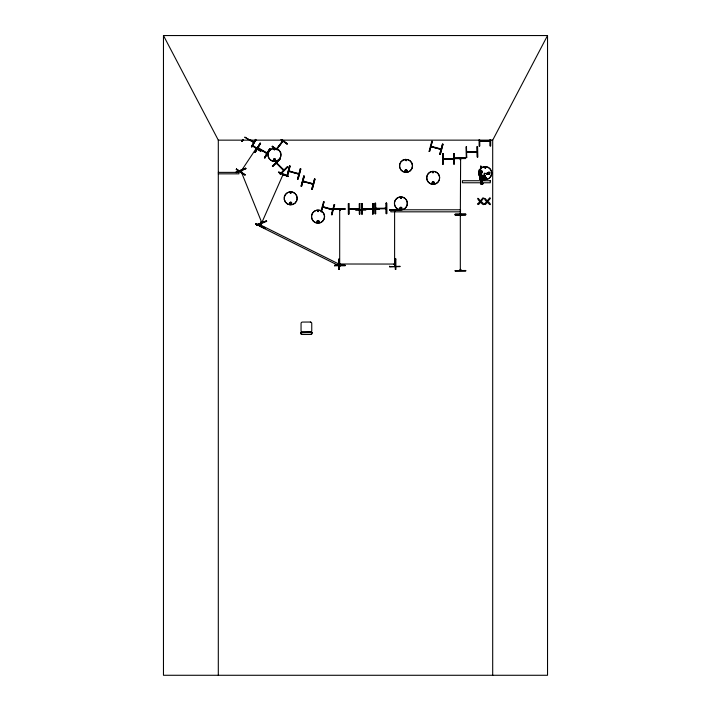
<?xml version="1.0" encoding="UTF-8"?>
<svg xmlns="http://www.w3.org/2000/svg" width="711" height="711" viewBox="0 0 711 711"><rect width="100%" height="100%" fill="white"/><g stroke="black" fill="none" stroke-linecap="round" stroke-linejoin="round"><path stroke-width="1.07" d="M480.121 179.563L479.943 171.333L479.818 179.083M483.8 174.017L483.8 173.919M481.445 179.741L480.378 179.581M480.956 170.613L480.965 170.089L481.249 170.693M253.756 142.298L253.027 141.373L254.031 141.951M257.871 148.092L266.874 153.416M481.587 178.39L481.854 177.732M487.853 173.982L488.964 172.275C493.221 175.626 481.756 173.457 487.586 173.324M487.168 173.804L487.879 173.875L488.964 172.275M276.446 163.139L283.485 170.258M481.054 183.847L480.476 183.456L482.769 183.776C478.503 182.816 484.786 184.567 482.662 183.207M481.409 178.825L480.983 178.852M340.054 209.238L340.16 210.296L339.591 210.189M339.698 265.221L339.689 264.057M394.605 266.145L394.596 264.99M394.961 264.981L394.969 266.145M460.213 159.762L460.204 158.606M460.675 213.629L460.15 213.451L460.133 214.518M460.675 214.358L460.328 215.709L460.621 158.82M460.781 269.576L460.257 269.398L460.239 270.464M273.922 149.292C275.068 151.532 275.015 147.364 273.966 149.577M274.153 149.443L274.748 149.603L274.233 149.301M290.132 192.734C291.083 194.956 291.501 190.966 290.168 192.877M291.288 203.355L291.226 202.875M317.479 211.043C319.043 213.202 317.959 208.963 317.666 211.558M317.728 211.114L318.315 211.354L317.87 210.918M400.364 197.969C401.982 196.12 400.853 200.102 400.435 197.711M400.56 197.969L401.191 197.889L400.604 198.129M405.457 160.304C407.599 161.904 404.826 159.104 406.274 160.002M400.257 208.279C403.315 207.043 398.88 210.118 401.04 207.674M401.502 208.279L401.04 208.883M432.59 172.409C434.474 171.04 432.839 173.697 432.795 172.773M432.892 172.409L433.47 172.489L432.937 172.178M433.852 182.905C430.555 180.825 435.025 184.673 432.857 183.26M485.506 167.787L484.884 167.787L485.462 167.636M485.72 167.707C483.907 169.476 485.542 165.547 485.56 168.072M340.107 209.461L340.116 210.18M339.636 264.279L340.107 265.185M339.654 265.079L340.107 264.999M394.552 210.385C393.823 211.238 395.823 211.345 394.605 211.22M394.543 265.203L395.014 265.203M395.005 266.003L394.561 266.003M460.15 158.82L460.63 159.54M460.15 213.638L460.737 214.58M460.266 214.766L460.737 215.486M460.257 269.585L460.728 269.576M460.31 269.469L460.737 270.304M261.31 224.96L260.919 224.667L260.546 225.538C262.181 225.663 260.466 223.396 260.502 225.636M283.422 174.559L283.094 175.564L282.614 175.244M283.387 174.782L282.951 174.595M484.662 173.591L484.76 173.111M486.448 173.937L487.124 174.204M488.635 174.151L489.781 172.693L488.955 172.222L489.959 172.604M489.488 174.106C488.955 175.261 488.093 173.715 484.724 173.333M289.599 165.947L286.897 176.044L287.457 176.195L290.141 166.09L289.599 165.947L286.942 176.052M287.315 176.159L290.026 166.054M288.897 171.475L288.853 170.969M289.981 171.644L289.795 171.111M297.705 173.831L298.069 173.324M298.958 173.671L298.638 174.017M297.625 178.914L300.282 168.809M297.696 178.941L300.398 168.836M297.554 178.896L298.113 179.048L300.78 168.942M298.113 179.048L300.824 168.951L300.264 168.8M301.117 186.175L303.828 176.079M301.491 186.282L304.201 176.177M303.082 181.047L303.073 181.598L313.018 184.256M311.88 183.953L312.253 183.447M313.133 183.794L303.126 181.607M311.756 189.028L314.511 178.941M311.871 189.055L314.582 178.959M311.729 189.019L312.298 189.17L314.955 179.056L314.44 178.923M312.298 189.17L315 179.074M321.079 210.758L323.558 201.684L324.074 201.817L321.363 211.914M321.221 211.878L324.003 201.8M322.794 207.114L332.748 209.861L322.67 207.043M323.861 207.479L323.807 206.874L322.767 206.697M331.833 209.612L331.788 209.052L332.864 209.398M332.028 214.775L331.468 214.624L334.17 204.528L334.73 204.679L331.975 214.758M331.53 214.642L334.241 204.546M429.115 151.336L431.781 141.231L432.341 141.373L429.613 151.47L429.071 151.327M429.497 151.434L432.199 141.338M431.835 146.901L431.159 146.19L431.07 146.759L441.016 149.417M432.092 147.035L431.977 146.395M440.1 149.168L440.056 148.608L441.131 148.954M440.802 149.354L440.953 148.795M439.869 154.216L442.58 144.12M440.296 154.331L442.997 144.235L442.438 144.084L439.736 154.18L440.296 154.331L442.953 144.217M276.312 163.006L283.645 170.418M241.571 171.227L241.127 170.942L241.011 171.991M256.555 148.59L256.058 149.514L255.64 149.114M255.684 149.15L256.084 149.408M275.006 160.064L275.006 159.442M406.621 171.12C406.177 168.143 404.452 172.809 406.612 170.924M255.871 223.627L255.64 224.161L265.23 228.32M260.875 225.68L261.257 224.818M283.094 175.448L283.049 174.515L260.546 225.538M283.005 175.528L283.378 174.666M265.425 227.875L255.844 223.698L260.608 225.84M288.053 176.568L288.284 176.035L278.694 171.875L278.463 172.409L288.053 176.568L278.49 172.346M282.48 140.956C283.573 141.418 281.823 140.271 281.956 141.747L276.499 148.999L276.89 148.386L277.423 148.59L276.881 149.283M277.361 148.732L277.112 148.279M483.578 179.012L482.04 178.372L483.862 179.839L482.405 178.603M466.7 151.861L467.865 151.843M492.696 675.45L492.696 140.147L547.532 35.55L163.468 35.55L163.468 675.272L547.532 675.272L547.532 35.55M479.667 140.618L480.769 141.045M240.905 170.933L261.772 222.596L261.293 222.676L261.381 221.628L261.817 222.703M241.189 171.795L241.704 171.591L241.189 171.68M261.07 221.983L261.835 222.454M348.888 208.714L349.936 209.07M362.139 208.741L363.401 209.096M340.489 264.412L339.325 264.057M371.649 208.572L371.657 209.158M375.666 208.279L376.83 208.634L376.608 208.225M395.298 264.421L394.143 264.43M443.237 158.597L444.499 158.962M481.987 177.146L482.396 179.021C483.276 181.972 485.266 179.225 483.524 179.119M241.811 141.213L242.842 139.4L241.767 141.196L242.273 141.48L243.304 139.667M242.149 141.409L243.18 139.596M244.86 137.152L253.818 142.449L244.86 137.276M253.854 142.262L253.898 141.747M255.498 139.383L251.418 146.688L251.863 146.937L255.996 139.667L251.818 146.91M251.481 146.724L255.622 139.454M255.347 152.456L254.849 152.172L260.075 143.115L260.582 143.4L255.285 152.421M254.894 152.19L260.119 143.142M255.222 152.385L260.448 143.329M257.96 148.27C258.84 146.759 258.911 149.737 258.902 148.199M265.861 152.829L266.243 152.394L267.114 152.936L266.829 153.354L258.031 148.244M264.528 157.762L269.762 148.706M264.865 157.949L270.091 148.901M488.821 172.178L487.479 173.608M488.706 174.195L489.31 174.177M240.745 171.653L241.171 170.969M255.676 149.266L256.191 148.475L240.762 171.698M241.065 171.902L241.58 171.111M255.978 149.47L256.493 148.679M282.587 140.911L282.311 141.88L282.942 141.036M276.775 149.337L277.352 148.635M282.463 141.853L277.246 148.466M280.41 152.901L280.756 152.438M286.995 144.049L287.342 143.578M276.606 149.31L282.8 141.089L282.027 141.667M276.703 149.381L282.889 141.16M481.4 179.741L481.96 179.048M290.461 192.654L290.763 193.188L290.683 192.601M318.475 221.948C318.217 218.784 316.759 223.929 318.635 221.343M401.333 198.227L400.746 198.467M483.293 179.003L484.049 179.332M486.999 173.217L487.959 173.208M466.878 152.225L477.17 152.234L466.878 152.341L466.914 151.807M467.731 152.243L467.642 151.79M477.019 152.047L476.939 151.594M476.948 152.118L466.816 152.225M479.809 140.574L480.618 141.027M480.832 140.974L480.796 140.831M489.177 140.476L489.079 140.991L490.128 140.885M349.101 208.661L359.339 208.652M372.6 209.158L362.317 209.221L362.361 208.687M363.161 209.141L363.081 208.687M371.542 208.687L372.591 208.679M372.377 209.15L372.377 208.625M372.537 209.114L362.139 209.105M384.918 208.705L385.06 208.127L386.091 208.163L385.904 208.687L375.879 208.75L375.879 208.225M394.134 264.065L395.192 264.057L339.538 264.003M453.698 159.068L443.406 159.068L443.451 158.544M444.251 158.997L444.179 158.544M453.689 158.597L452.747 158.482L452.747 159.068M453.547 158.997L453.467 158.544M481.294 178.008L481.409 176.977L480.645 176.87M272.66 166.41L280.098 159.068M277.068 163.69L277.397 163.361L277.139 163.912M282.809 169.591L283.387 169.334M280.205 173.955L287.546 166.507L287.955 166.925L280.561 174.311L280.152 173.902M280.25 174.008L287.644 166.614M486.839 173.413L487.373 173.12M340.062 210.296L340.054 209.354M340.054 265.105L340.054 264.163M460.684 270.411L460.675 269.469M482.965 175.857L484.671 175.19M484.609 175.466L482.351 176.106M484.813 175.661L481.631 176.177L482.369 176.337M484.858 175.786L482.422 176.408M484.92 175.972L481.4 176.781L482.449 176.488M484.955 176.106L482.547 176.835M485.026 176.337L484.911 176.435A6.648 6.648 0 0 1 482.573 176.968M317.666 210.829L318.173 210.696M288.959 170.996L298.851 173.644M289.804 171.68L289.786 171.164M322.99 206.697L332.668 209.292M323.647 207.345L323.692 206.883M440.891 149.31L430.955 146.662M339.689 209.247L339.689 265.114L339.689 264.163M394.605 210.172L394.534 211.265M482.031 178.061L482.476 177.688L482.031 177.857M236.008 172.178L245.704 168.267M236.15 172.533L245.846 168.631M257.018 225.263L256.795 224.72L266.492 220.819L266.714 221.352L257 225.218M256.822 224.792L266.518 220.881M484.555 175.288L482.262 175.813M484.653 175.119L482.227 175.608M476.21 151.612L475.997 152.03M489.906 140.947L480.832 140.609M358.397 208.599L358.184 209.016M385.175 208.172L385.175 208.696M394.205 263.985L395.298 264.057M394.356 264.003L394.356 264.474M395.085 264.474L394.25 264.421M453.467 159.068L443.451 159.015M487.577 173.893L488.875 174.168M489.177 140.423L489.186 140.947M452.747 158.482L452.48 159.068M290.683 202.484C288.542 204.359 292.808 203.515 290.843 202.591M318.199 222.108L317.719 222.045M482.289 175.928L482.991 175.928M466.594 146.821L466.016 146.83L466.283 157.282L466.816 157.273M466.807 151.861L477.045 151.647M477.17 152.118L466.709 152.225M481.845 183.785L480.796 183.456L481.676 183.847M479.783 140.982L488.964 140.902M489.07 140.902L490.021 140.894L479.889 141.089M455.164 158.633L455.156 158.055L465.607 157.984L465.616 158.571L455.164 158.562L465.616 158.42M455.156 158.1L465.616 158.038M481.383 171.004L481.249 175.279M481.383 171.12L479.098 170.125L480.067 170.907M481.525 171.555L479.792 171.573M481.383 171.715L481.614 171.28M479.792 171.813L481.525 171.92L480.014 171.724M481.525 172.098L479.801 172.053M481.383 172.48L479.801 172.497M481.534 172.88L479.801 172.942M481.383 173.093L479.801 173.102M481.534 173.493L479.001 173.537L479.001 174.693L479.49 174.693M481.391 173.688L480.023 173.493M480.538 173.902L481.774 173.919L481.498 174.408M481.534 174.071L480.014 174.071M481.391 174.55L480.023 174.55M480.058 175.102L481.143 175.093M375.692 213.691L375.115 213.691L375.053 203.239L375.63 203.239L375.621 213.691M386.082 203.168L386.668 203.168L386.731 213.62L386.153 213.629L386.162 203.168M362.103 203.702L361.526 203.702L361.641 214.153L362.175 214.153L362.103 203.702L362.103 214.153M373.142 203.63L372.564 203.63L372.626 214.091L373.213 214.082L373.097 203.63M375.772 208.279L386.117 208.216M377.976 208.59L383.984 208.554M362.246 208.741L372.484 208.679M334.65 209.132L345.102 209.061M334.65 209.203L345.102 209.212L345.102 208.625L334.641 208.696L334.65 209.274M348.888 209.078L359.348 209.123M398.96 209.558L389.557 209.621L389.557 210.207L400.009 210.136L389.557 210.127M455.271 214.438L465.723 214.367M455.164 214.633L465.723 214.518L465.723 213.931L455.271 214.002L455.164 215.193L465.616 215.122L465.616 214.544M455.164 214.758L465.616 214.615M339.431 264.057L340.373 264.048M340.373 264.412L339.325 264.421M334.65 265.399L345.102 265.327M334.65 265.781L345.111 265.763L345.102 265.185L334.65 265.256L334.65 265.834M400.017 266.261L389.566 266.758L389.557 266.181M389.566 266.714L400.017 266.643M338.774 269.469L339.36 269.469L339.289 259.008L338.712 259.017L338.827 269.469M455.271 270.58L465.723 270.491L465.732 271.069L455.271 271.087M455.271 270.704L465.732 270.633M480.983 166.223L480.556 166.801M480.974 166.223L480.983 166.801M480.574 167.334L480.654 167.334M479.178 169.893L480.538 169.893L480.538 175.102M480.974 170.427L481.427 170.427M481.516 171.004L480.005 171.129M482.227 171.164L481.214 171.004M479.792 171.333L482.191 171.28M480.094 171.36L481.631 171.164M480.929 171.92L481.649 172.204L481.569 175.59M481.516 172.204L482.209 172.204M479.801 172.258L481.836 172.204M479.801 172.711L480.094 172.702M480.609 172.533L481.427 172.693L480.201 172.48M479.801 173.342L480.103 173.28M480.538 173.288L481.534 173.271L480.209 173.093M480.014 174.319L481.507 174.319L480.538 174.355M480.538 174.959L481.507 174.782L480.316 174.79M480.023 174.79L481.507 174.782M481.294 175.093L480.316 175.102M481.329 175.537L482.218 175.564L482.254 179.092M480.112 175.955L480.112 176.843M481.48 176.95L481.925 176.95M480.68 177.306L481.356 177.439M481 177.252L482.413 177.119M480.112 178.452L480.378 179.465L480.298 171.013M481.854 178.381L482.6 178.372L482.591 177.261L482.031 177.261L482.04 178.994M483.142 178.79L482.716 178.692M480.121 179.083L479.729 178.141M481.16 180.123L482.12 180.976L482.209 182.292M479.703 140.947L489.995 140.929M481.116 171.004L481.018 175.093M481.214 171.351L481.729 171.28M481.214 172.284L481.703 172.204M480.103 173.688L481.507 173.866M480.663 178.097L480.592 176.426L480.645 178.106L481.409 177.972L481.249 176.923M481.045 179.741L481.169 183.456L481 175.279M163.468 35.55L218.304 140.147L492.696 140.147M454.267 153.549L453.689 153.549L453.689 164.001L454.267 164.001L454.267 153.549L454.222 164.001M443.344 158.597L453.582 158.597M443.237 164.001L442.651 164.001L442.651 153.549L443.237 153.549L443.157 164.001M218.304 172.373L238.932 172.373L238.932 173.84L218.304 173.84M311.765 332.624L312.093 332.304L300.726 332.624L301.055 332.304M440.233 148.661L440.109 149.114M298.06 173.377L297.758 173.786M298.62 174.071L288.942 171.484M312.236 183.5L311.933 183.909M331.966 209.105L331.841 209.558M261.479 222.836L261.079 221.859M359.117 208.599L359.277 209.087L349.057 209.194M431.142 146.279L441.024 148.928M291.012 171.875L296.807 173.431M303.144 181.118L313.027 183.767M482.04 178.434L482.609 178.594M433.479 182.176L432.564 182.878M303.97 181.234L303.828 181.794L303.961 181.278M255.658 224.116L265.247 228.275M480.796 183.847L481.525 183.847M477.152 151.647L476.103 151.576L475.961 152.145M359.313 208.599L358.282 208.563L358.14 209.132M480.698 183.456L481.365 183.847M394.969 210.172L394.969 211.22M250.37 139.863L253.934 141.898M249.312 139.676L253.756 142.209M258.146 147.826L267.007 152.901M252.112 145.497L260.813 151.292M236.407 169.147L245.144 174.879M282.303 139.845L287.315 143.622M281.165 139.623L287.084 143.933M281.121 139.685L287.013 144.031M272.322 146.262L277.388 149.968L272.366 146.208L272.02 146.67L275.379 149.168M276.659 162.766L283.902 170M482.858 183.625L481.782 180.976M480.592 183.785L481.214 183.847M241.26 170.747L241.616 171.627M240.922 170.889L241.278 171.76M484.644 175.119L484.946 176.541A6.692 6.692 0 0 1 482.582 177.075M460.737 214.766L460.684 215.602M477.197 146.599L477.339 157.051M466.452 146.821L466.745 157.273M490.697 139.667L490.697 145.933L490.163 145.942L490.137 139.667M490.261 139.667L490.243 145.942M479.57 146.031L479.587 139.756L479.712 146.022L479.134 146.031L479.081 139.756M460.568 158.713L460.577 159.655M460.568 213.522L460.568 214.464M460.204 213.522L460.204 214.473M455.271 270.562L455.28 271.14M395.343 259.008L395.476 269.46M394.961 265.096L394.969 266.038M394.596 265.096L394.605 266.038L394.605 210.278M386.615 203.168L386.686 213.62M386.233 203.168L386.295 213.62M375.488 203.239L375.55 213.691M375.097 203.239L375.168 213.691M372.706 203.63L372.777 214.082M359.455 203.604L359.446 214.055M348.71 203.675L348.843 214.127M339.218 259.008L339.209 269.469M482.565 183.847L480.983 183.456L482.307 183.847M482.014 183.847L480.894 183.456L482.938 183.847L480.423 183.456M481.916 171.742L481.916 172.204M480.769 166.223L480.698 166.801L480.725 166.223M480.432 170L480.44 170.907M479.401 173.537L479.41 174.693M460.319 214.66L460.319 270.42M453.831 153.549L453.831 164.001M443.086 153.549L443.086 164.001M442.704 153.549L442.704 164.001M218.304 140.147L218.304 675.272M311.925 333.397A1.866 0.907 0 0 1 309.969 334.357L302.85 334.357A1.866 0.907 0 0 1 300.886 333.397M484.84 176.195A6.648 6.648 0 0 1 482.502 176.728M480.583 177.741A6.523 6.523 0 0 1 482.965 167.005A6.523 6.523 0 0 1 491.692 173.697A6.523 6.523 0 0 1 481.934 178.781A6.479 6.479 0 0 0 491.577 174.257A6.479 6.479 0 0 0 484.075 166.747A6.479 6.479 0 0 0 479.587 176.372M477.703 204.013L478.619 204.519L480.512 202.253C485.195 207.283 483.978 203.097 481.009 201.435L483.667 198.28L483.027 197.765L480.378 200.884C476.681 195.836 477.125 199.32 479.809 201.524L477.703 204.013M484.502 204.013L485.417 204.519L487.311 202.253C491.985 207.283 490.768 203.097 487.808 201.435L490.466 198.28L489.817 197.765L487.177 200.884C483.48 195.836 483.915 199.32 486.6 201.524L484.502 204.013M273.788 159.566C274.65 162.277 275.886 157.664 273.788 159.566M405.705 160.366L406.319 160.535L405.705 160.366M484.511 177.839C485.382 180.541 486.617 175.928 484.511 177.839M303.784 176.07L301.073 186.166L301.633 186.318L304.317 176.212L303.784 176.07M260.502 224.969L259.826 226.311L340.107 266.341L340.773 264.99L260.502 224.969M269.629 148.635L264.43 157.7L264.91 157.975L270.136 148.919L269.629 148.635M236.487 169.022L236.168 169.511L244.913 175.244L245.224 174.755L236.487 169.022M252.352 145.133L252.032 145.622L260.777 151.354L261.097 150.865L252.352 145.133M279.779 158.74L272.349 166.098L272.757 166.507L280.134 159.104L279.743 158.704M245.686 168.223L235.99 172.133L236.203 172.675L245.899 168.765L245.686 168.223M482.334 183.029L481.88 183.198L482.334 183.029M477.632 146.59L477.045 146.599L477.294 157.051L477.845 157.042L477.579 146.59M348.852 203.666L348.274 203.675L348.337 214.127L348.914 214.127L348.852 203.666M359.89 203.604L359.304 203.604L359.402 214.055L359.953 214.055L359.89 203.604M395.849 259.008L395.272 259.008L395.334 269.46L395.911 269.46L395.849 259.008M310.378 322.03L302.433 322.074A1.378 1.378 0 0 0 301.055 323.452L301.055 330.571A1.271 1.271 0 0 0 302.264 331.904L310.378 331.904A1.378 1.378 0 0 0 311.756 330.526L311.756 323.407A1.378 1.378 0 0 0 310.378 322.03M481.685 181.652L481.463 183.136L481.685 181.652M490.288 180.736L462.408 180.736L462.408 182.771L490.288 182.771L490.288 180.736M379.461 209.327L369.169 209.443L379.461 209.327M365.934 209.789L355.642 209.905L365.934 209.789M460.515 209.789L390.81 209.789L390.81 211.825L460.515 211.825L460.515 209.789M311.925 332.286L300.886 332.286L300.886 333.521A1.866 0.907 0 0 0 302.85 334.481L309.969 334.481A1.866 0.907 0 0 0 311.925 333.521L311.925 332.286M405.35 171.431A0.942 0.942 0 0 0 406.923 171.004A0.942 0.942 0 0 0 405.768 169.858A0.942 0.942 0 0 0 405.35 171.431M402.755 171.529A6.523 6.523 0 0 0 412.531 165.876A6.523 6.523 0 0 0 402.755 160.233A6.523 6.523 0 0 0 402.755 171.529M402.773 171.493A6.479 6.479 0 0 0 412.496 165.876A6.479 6.479 0 0 0 402.773 160.268A6.479 6.479 0 0 0 402.773 171.493M405.501 171.644A1.013 1.013 0 0 0 407.021 170.764A1.013 1.013 0 0 0 405.501 169.885A1.013 1.013 0 0 0 405.501 171.644M290.017 203.853A0.942 0.942 0 0 0 291.59 203.435A1.013 1.013 0 0 0 290.426 202.217A1.013 1.013 0 0 0 289.972 203.906A1.013 1.013 0 0 0 291.661 203.453A0.942 0.942 0 0 0 290.444 202.28A0.942 0.942 0 0 0 290.017 203.853M287.422 203.95A6.523 6.523 0 0 0 297.207 198.307A6.523 6.523 0 0 0 287.422 192.654A6.523 6.523 0 0 0 287.422 203.95A6.479 6.479 0 0 0 297.162 198.307A6.479 6.479 0 0 0 287.448 192.69A6.479 6.479 0 0 0 287.448 203.915M432.697 183.536A0.942 0.942 0 0 0 434.11 182.718A1.013 1.013 0 0 0 432.661 181.838A1.013 1.013 0 0 0 432.661 183.598A1.013 1.013 0 0 0 434.181 182.718A0.942 0.942 0 0 0 432.697 181.9A0.942 0.942 0 0 0 432.697 183.536M429.906 183.482A6.523 6.523 0 0 0 439.691 177.83A6.523 6.523 0 0 0 429.906 172.186A6.523 6.523 0 0 0 429.906 183.482M428.582 182.416A6.479 6.479 0 0 0 439.425 179.51A6.479 6.479 0 0 0 431.488 171.573A6.479 6.479 0 0 0 428.582 182.416M400.213 208.945A0.942 0.942 0 0 0 401.786 208.527A0.942 0.942 0 0 0 400.64 207.372A0.942 0.942 0 0 0 400.213 208.945M397.618 209.043A6.523 6.523 0 0 0 407.403 203.39A6.523 6.523 0 0 0 397.618 197.747A6.523 6.523 0 0 0 397.618 209.043M396.303 207.976A6.479 6.479 0 0 0 407.145 205.07A6.479 6.479 0 0 0 399.2 197.134A6.479 6.479 0 0 0 396.303 207.976M400.373 209.158A1.013 1.013 0 0 0 401.893 208.279A1.013 1.013 0 0 0 400.373 207.408A1.013 1.013 0 0 0 400.373 209.158M274.002 160.57A0.942 0.942 0 0 0 275.415 159.753A0.942 0.942 0 0 0 274.002 158.935A0.942 0.942 0 0 0 274.002 160.57M271.202 160.526A6.532 6.532 0 0 0 281.005 154.865A6.532 6.532 0 0 0 271.202 149.212A6.532 6.532 0 0 0 271.202 160.526M269.887 159.451A6.479 6.479 0 0 0 280.729 156.544A6.479 6.479 0 0 0 272.793 148.608A6.479 6.479 0 0 0 269.887 159.451M273.966 160.633A1.013 1.013 0 0 0 275.477 159.753A1.013 1.013 0 0 0 273.966 158.882A1.013 1.013 0 0 0 273.966 160.633M317.373 222.17A0.942 0.942 0 0 0 318.946 221.752A0.942 0.942 0 0 0 317.79 220.597A0.942 0.942 0 0 0 317.373 222.17M314.724 222.347A6.612 6.612 0 0 0 324.643 216.615A6.612 6.612 0 0 0 314.724 210.891A6.612 6.612 0 0 0 314.724 222.347M313.453 221.201A6.479 6.479 0 0 0 324.296 218.295A6.479 6.479 0 0 0 316.359 210.358A6.479 6.479 0 0 0 313.453 221.201M317.319 222.223A1.013 1.013 0 0 0 319.008 221.77A1.013 1.013 0 0 0 317.773 220.526A1.013 1.013 0 0 0 317.319 222.223M484.724 178.834A0.942 0.942 0 0 0 486.137 178.017A0.942 0.942 0 0 0 484.724 177.208A0.942 0.942 0 0 0 484.724 178.834M484.484 178.737A1.013 1.013 0 0 0 486.173 178.283A1.013 1.013 0 0 0 484.938 177.039A1.013 1.013 0 0 0 484.484 178.737"/></g></svg>
